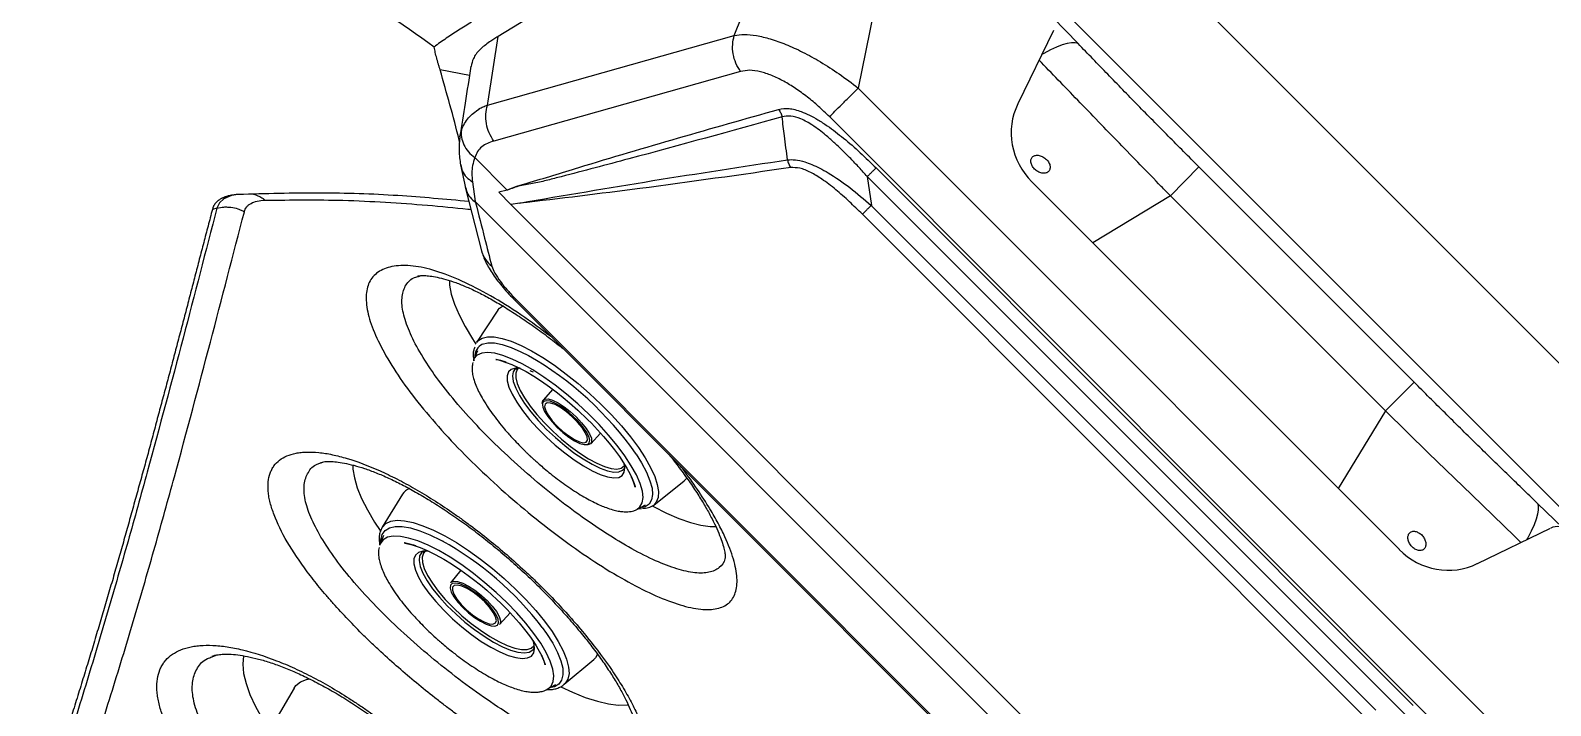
# Model space of a CAD drawing. Extents: x -2 to 78, y -19 to 124.
# Drawn here: x 60.61 to 71.45, y 68.62 to 73.43 of the extents above; entities that cross this region are included whole.
import ezdxf

# ---------------------------------------------------------------- set-up
doc = ezdxf.new("R2010")
doc.units = 0
doc.header["$MEASUREMENT"] = 0
doc.layers.add('1', color=4, linetype='Continuous')
doc.layers.add('GEOMETRY', color=2, linetype='Continuous', lineweight=25)

# ---------------------------------------------------------------- blocks, each defined once
blk = doc.blocks.new('2026 BEAM 220')
at = {"layer": 'GEOMETRY'}
for p, q in [((75.467, 69.075), (69.075, 75.467)), ((68.148, 74.737), (65.924, 73.383)), ((67.608, 73.39), (68.148, 74.737)), ((74.698, 68.823), (68.823, 74.698)), ((68.6, 73.552), (68.491, 73.016)), ((70.058, 73.332), (69.878, 73.519)), ((65.849, 72.894), (67.608, 73.39)), ((65.853, 72.923), (65.924, 73.383)), ((69.882, 73.426), (69.629, 72.904)), ((65.72, 73.105), (65.511, 73.145)), ((67.653, 73.134), (65.894, 72.638)), ((65.849, 72.894), (65.853, 72.923)), ((68.491, 73.016), (73.016, 68.491)), ((72.812, 68.286), (68.286, 72.812)), ((65.652, 72.668), (65.663, 72.719)), ((65.758, 72.52), (65.988, 72.289)), ((65.657, 72.469), (65.692, 72.306)), ((72.386, 68.556), (68.556, 72.386)), ((68.556, 72.386), (68.585, 72.18)), ((68.618, 72.447), (72.447, 68.618)), ((70.92, 72.454), (70.716, 72.249)), ((72.454, 70.92), (70.92, 72.454)), ((65.69, 72.31), (65.806, 71.856)), ((65.741, 72.347), (65.762, 72.208)), ((65.988, 72.289), (65.929, 72.274)), ((65.929, 72.274), (66.015, 72.187)), ((65.991, 72.29), (65.988, 72.289)), ((72.348, 69.729), (69.729, 72.348)), ((65.762, 72.208), (65.764, 72.206)), ((65.764, 72.206), (72.206, 65.764)), ((66.079, 72.196), (66.015, 72.187)), ((66.015, 72.187), (72.187, 66.016)), ((68.584, 72.18), (72.18, 68.585)), ((70.716, 72.249), (70.163, 71.913)), ((72.249, 70.716), (70.716, 72.249)), ((63.92, 72.16), (63.888, 72.151)), ((72.117, 68.521), (68.521, 72.117)), ((65.352, 71.673), (65.357, 71.674)), ((65.357, 71.674), (65.375, 71.68)), ((65.923, 71.434), (65.771, 71.203)), ((66.046, 71.502), (71.502, 66.046)), ((66.053, 71.509), (71.509, 66.053)), ((65.75, 71.08), (65.748, 71.072)), ((65.777, 71.144), (65.75, 71.08)), ((66.081, 71.02), (66.058, 71.021)), ((66.177, 70.992), (66.152, 71.002)), ((66.176, 70.992), (66.161, 70.998)), ((66.314, 70.87), (66.246, 70.794)), ((72.454, 70.92), (72.249, 70.716)), ((72.249, 70.716), (71.913, 70.163)), ((66.585, 70.483), (66.655, 70.558)), ((64.66, 70.346), (64.664, 70.347)), ((64.664, 70.347), (64.687, 70.355)), ((67.034, 70.046), (67.251, 70.218)), ((65.244, 70.123), (65.099, 69.888)), ((66.914, 70.015), (66.975, 70.048)), ((66.923, 70.02), (66.947, 70.022)), ((73.513, 69.884), (73.332, 70.058)), ((65.107, 69.828), (65.082, 69.764)), ((72.904, 69.629), (73.426, 69.882)), ((65.082, 69.764), (65.08, 69.757)), ((65.66, 69.581), (65.587, 69.494)), ((65.831, 69.38), (65.846, 69.366)), ((65.935, 69.194), (66.01, 69.279)), ((66.239, 69.174), (66.27, 69.13)), ((63.887, 68.965), (63.891, 68.967)), ((63.891, 68.967), (63.923, 68.979)), ((66.395, 68.769), (66.606, 68.946)), ((64.47, 68.741), (64.333, 68.507)), ((66.275, 68.734), (66.335, 68.768)), ((66.395, 68.769), (66.392, 68.766))]:
    blk.add_line(p, q, dxfattribs=at)
at = {"layer": 'GEOMETRY', "flags": 128}
for points in [[(70.058, 73.332), (70.037, 73.338), (70.011, 73.338), (69.98, 73.333), (69.945, 73.323), (69.905, 73.308), (69.861, 73.288), (69.813, 73.263), (69.799, 73.255)], [(64.025, 72.251), (63.969, 72.227), (63.938, 72.198), (63.92, 72.16), (63.92, 72.16), (63.92, 72.16)], [(65.577, 71.646), (65.579, 71.612), (65.591, 71.548), (65.614, 71.477), (65.646, 71.4), (65.689, 71.317), (65.741, 71.23), (65.765, 71.192)], [(65.923, 71.434), (65.934, 71.448), (65.964, 71.468)], [(66.046, 71.502), (66.046, 71.503), (66.053, 71.509)], [(65.771, 71.203), (65.781, 71.215), (65.81, 71.235)], [(65.81, 71.235), (65.849, 71.244), (65.897, 71.243), (65.953, 71.233), (66.017, 71.212), (66.088, 71.182), (66.163, 71.143), (66.243, 71.096), (66.326, 71.041), (66.41, 70.979), (66.494, 70.912), (66.577, 70.84), (66.656, 70.765), (66.732, 70.688), (66.803, 70.609), (66.867, 70.531), (66.924, 70.455), (66.972, 70.382), (67.011, 70.313), (67.041, 70.249), (67.059, 70.192), (67.068, 70.142), (67.065, 70.1), (67.052, 70.066), (67.034, 70.046)], [(65.812, 71.192), (65.851, 71.201), (65.898, 71.2), (65.954, 71.189), (66.018, 71.168), (66.087, 71.138), (66.142, 71.11)], [(66.828, 70.396), (66.774, 70.469), (66.712, 70.544), (66.644, 70.62), (66.571, 70.694), (66.493, 70.767), (66.413, 70.835), (66.332, 70.899), (66.251, 70.957), (66.172, 71.008), (66.096, 71.051), (66.025, 71.086), (65.959, 71.111), (65.901, 71.127), (65.85, 71.132), (65.808, 71.128), (65.776, 71.113), (65.755, 71.089), (65.75, 71.08)], [(65.971, 71.066), (65.971, 71.066), (65.971, 71.066), (65.97, 71.067), (65.97, 71.067), (65.97, 71.067), (65.97, 71.067), (65.969, 71.067), (65.968, 71.067), (65.967, 71.068), (65.966, 71.068), (65.966, 71.068), (65.966, 71.068), (65.966, 71.068), (65.966, 71.068), (65.966, 71.068), (65.966, 71.068), (65.966, 71.068), (65.966, 71.068), (65.966, 71.068), (65.967, 71.068), (65.975, 71.065), (65.983, 71.062), (65.983, 71.062), (65.983, 71.062), (65.983, 71.062), (65.983, 71.062), (65.983, 71.062), (65.983, 71.062), (65.983, 71.062), (65.983, 71.062), (65.983, 71.062), (65.983, 71.062), (65.983, 71.062), (65.981, 71.063), (65.943, 71.075), (65.919, 71.081), (65.911, 71.083), (65.909, 71.083), (65.909, 71.083), (65.909, 71.083), (65.909, 71.083), (65.909, 71.083), (65.909, 71.083), (65.909, 71.083), (65.909, 71.083), (65.909, 71.083), (65.909, 71.083), (65.909, 71.083), (65.909, 71.083), (65.909, 71.083), (65.909, 71.083), (65.909, 71.083), (65.927, 71.079), (65.982, 71.062), (66.022, 71.046), (66.068, 71.025), (66.124, 70.996), (66.179, 70.963), (66.234, 70.927), (66.29, 70.888), (66.347, 70.845), (66.389, 70.812), (66.433, 70.775), (66.492, 70.722)], [(66.058, 71.021), (66.048, 71.021), (66.018, 71.012), (65.998, 70.994), (65.988, 70.966), (65.99, 70.93), (66.002, 70.885), (66.024, 70.835), (66.057, 70.778), (66.099, 70.719), (66.148, 70.656), (66.205, 70.593), (66.267, 70.532), (66.332, 70.472), (66.399, 70.417), (66.467, 70.367), (66.533, 70.324), (66.595, 70.289), (66.653, 70.263), (66.705, 70.247), (66.749, 70.24), (66.784, 70.243), (66.809, 70.257), (66.824, 70.28), (66.828, 70.312), (66.824, 70.339)], [(66.041, 71.009), (66.033, 70.995), (66.027, 70.965), (66.033, 70.925), (66.05, 70.879), (66.076, 70.826), (66.113, 70.769), (66.158, 70.709), (66.211, 70.647), (66.27, 70.585), (66.333, 70.526), (66.399, 70.47), (66.465, 70.418), (66.531, 70.374), (66.594, 70.337), (66.652, 70.309), (66.705, 70.29), (66.75, 70.281), (66.786, 70.283), (66.812, 70.294), (66.82, 70.301)], [(66.068, 71.019), (66.06, 71.012), (66.05, 70.986), (66.05, 70.952), (66.06, 70.911), (66.081, 70.862), (66.112, 70.809), (66.152, 70.751), (66.2, 70.691), (66.254, 70.631), (66.314, 70.571), (66.377, 70.515), (66.441, 70.462), (66.506, 70.415), (66.569, 70.375), (66.629, 70.343), (66.683, 70.32), (66.731, 70.306), (66.771, 70.302), (66.802, 70.308), (66.823, 70.324), (66.827, 70.329)], [(66.239, 70.769), (66.243, 70.79), (66.257, 70.801), (66.281, 70.802), (66.313, 70.793), (66.352, 70.774), (66.395, 70.746), (66.439, 70.712), (66.482, 70.673), (66.52, 70.632), (66.552, 70.592), (66.576, 70.554), (66.589, 70.522), (66.591, 70.497), (66.583, 70.481), (66.563, 70.475), (66.554, 70.475)], [(66.251, 70.784), (66.249, 70.783), (66.241, 70.768), (66.241, 70.76)], [(66.241, 70.76), (66.243, 70.744), (66.256, 70.713), (66.278, 70.677), (66.309, 70.638), (66.346, 70.599), (66.386, 70.562), (66.429, 70.529), (66.47, 70.503), (66.507, 70.485), (66.538, 70.476), (66.555, 70.476)], [(66.578, 70.507), (66.57, 70.535), (66.552, 70.569), (66.526, 70.606), (66.492, 70.645), (66.453, 70.684), (66.411, 70.719), (66.369, 70.749), (66.329, 70.771), (66.295, 70.785), (66.268, 70.789), (66.251, 70.784)], [(66.256, 70.745), (66.264, 70.718), (66.283, 70.684), (66.311, 70.646), (66.346, 70.607), (66.386, 70.57), (66.428, 70.538), (66.468, 70.513), (66.504, 70.496), (66.533, 70.49), (66.553, 70.494), (66.562, 70.508), (66.56, 70.532), (66.546, 70.562), (66.523, 70.599), (66.491, 70.637), (66.453, 70.675), (66.411, 70.71), (66.37, 70.74), (66.331, 70.761), (66.299, 70.772), (66.274, 70.774), (66.26, 70.764), (66.256, 70.745)], [(66.492, 70.722), (66.562, 70.656), (66.589, 70.628), (66.633, 70.582), (66.675, 70.535), (66.716, 70.487), (66.754, 70.438), (66.789, 70.391), (66.818, 70.347), (66.841, 70.309), (66.854, 70.288), (66.875, 70.247), (66.894, 70.199), (66.901, 70.177), (66.902, 70.173), (66.902, 70.173), (66.902, 70.173), (66.902, 70.173), (66.902, 70.173), (66.902, 70.173), (66.902, 70.173), (66.902, 70.173), (66.902, 70.173), (66.902, 70.173), (66.902, 70.173), (66.902, 70.173), (66.902, 70.174), (66.897, 70.191), (66.879, 70.237), (66.875, 70.245), (66.875, 70.246), (66.875, 70.246), (66.875, 70.246), (66.875, 70.246), (66.875, 70.246), (66.875, 70.246), (66.875, 70.246), (66.875, 70.246), (66.875, 70.246), (66.875, 70.246), (66.875, 70.245), (66.877, 70.241), (66.881, 70.231), (66.883, 70.229), (66.883, 70.229), (66.883, 70.229)], [(73.215, 69.78), (73.168, 69.825), (72.864, 70.119), (72.557, 70.416), (72.249, 70.716), (72.249, 70.716), (72.249, 70.716)], [(66.555, 70.476), (66.561, 70.477), (66.574, 70.488), (66.578, 70.507)], [(64.889, 70.333), (64.89, 70.302), (64.9, 70.239), (64.92, 70.169), (64.951, 70.093), (64.993, 70.011), (65.044, 69.925), (65.083, 69.865)], [(66.914, 70.015), (66.935, 70.032), (66.952, 70.061), (66.958, 70.099), (66.953, 70.145), (66.937, 70.199), (66.91, 70.26), (66.874, 70.326), (66.828, 70.396)], [(66.908, 70.409), (66.947, 70.346), (66.982, 70.28), (67.007, 70.219), (67.022, 70.166), (67.025, 70.12), (67.018, 70.082), (67, 70.053), (66.972, 70.034), (66.933, 70.025), (66.933, 70.025)], [(67.269, 70.238), (67.258, 70.225), (67.251, 70.218)], [(67.022, 70.041), (67.031, 70.036), (67.125, 69.989), (67.213, 69.95), (67.295, 69.921), (67.37, 69.902), (67.437, 69.893), (67.477, 69.892)], [(73.332, 70.058), (73.338, 70.037), (73.338, 70.011), (73.333, 69.98), (73.323, 69.945), (73.308, 69.905), (73.288, 69.861), (73.263, 69.813), (73.255, 69.799)], [(65.089, 69.781), (65.089, 69.799), (65.099, 69.836), (65.119, 69.865), (65.15, 69.884), (65.191, 69.894), (65.241, 69.893), (65.3, 69.883), (65.366, 69.863), (65.439, 69.834), (65.517, 69.796), (65.523, 69.793)], [(65.099, 69.888), (65.1, 69.889), (65.124, 69.915), (65.159, 69.931), (65.204, 69.937), (65.258, 69.934), (65.32, 69.921), (65.389, 69.898), (65.464, 69.867), (65.544, 69.826), (65.627, 69.778), (65.713, 69.722), (65.799, 69.66), (65.885, 69.593), (65.968, 69.522), (66.048, 69.447), (66.124, 69.371), (66.193, 69.294), (66.255, 69.218), (66.309, 69.145)], [(66.275, 68.734), (66.276, 68.734), (66.302, 68.757), (66.317, 68.789), (66.321, 68.829), (66.314, 68.878), (66.296, 68.933), (66.267, 68.995), (66.228, 69.061), (66.18, 69.131), (66.123, 69.204), (66.058, 69.278), (65.987, 69.351), (65.911, 69.424), (65.831, 69.493), (65.749, 69.559), (65.665, 69.619), (65.583, 69.674), (65.502, 69.721), (65.425, 69.76), (65.353, 69.79), (65.287, 69.811), (65.228, 69.822), (65.177, 69.824), (65.136, 69.816), (65.105, 69.798), (65.085, 69.77), (65.082, 69.764)], [(65.324, 69.759), (65.324, 69.759), (65.325, 69.759), (65.326, 69.759), (65.325, 69.759), (65.325, 69.759), (65.325, 69.759), (65.325, 69.759), (65.325, 69.759), (65.324, 69.759), (65.322, 69.76), (65.32, 69.76), (65.32, 69.761), (65.32, 69.761), (65.32, 69.761), (65.32, 69.761), (65.32, 69.761), (65.32, 69.761), (65.32, 69.761), (65.32, 69.761), (65.32, 69.76), (65.321, 69.76), (65.329, 69.758), (65.339, 69.755), (65.34, 69.754), (65.341, 69.754), (65.341, 69.754), (65.341, 69.754), (65.341, 69.754), (65.341, 69.754), (65.341, 69.754), (65.341, 69.754), (65.341, 69.754), (65.341, 69.754), (65.341, 69.754), (65.341, 69.754), (65.34, 69.754), (65.338, 69.755), (65.306, 69.765), (65.258, 69.776), (65.256, 69.776), (65.256, 69.776), (65.256, 69.776), (65.256, 69.776), (65.256, 69.776), (65.256, 69.776), (65.256, 69.776), (65.256, 69.776), (65.256, 69.776), (65.256, 69.776), (65.256, 69.776), (65.256, 69.776), (65.256, 69.776), (65.261, 69.775), (65.313, 69.763), (65.368, 69.744), (65.419, 69.722), (65.476, 69.694), (65.537, 69.66), (65.592, 69.627), (65.66, 69.581), (65.712, 69.544), (65.75, 69.515), (65.798, 69.477), (65.843, 69.439)], [(65.387, 69.717), (65.357, 69.709), (65.335, 69.69), (65.324, 69.662), (65.324, 69.626), (65.335, 69.583), (65.357, 69.533), (65.389, 69.477), (65.43, 69.419), (65.48, 69.358), (65.537, 69.296), (65.6, 69.235), (65.666, 69.178), (65.735, 69.124), (65.804, 69.075)], [(65.378, 69.706), (65.365, 69.683), (65.362, 69.65), (65.37, 69.609), (65.389, 69.561), (65.419, 69.507), (65.458, 69.45), (65.506, 69.39), (65.562, 69.329), (65.623, 69.27), (65.688, 69.212), (65.756, 69.159), (65.824, 69.111)], [(65.402, 69.714), (65.392, 69.702), (65.383, 69.674), (65.385, 69.637), (65.398, 69.594), (65.422, 69.544), (65.456, 69.49), (65.498, 69.433), (65.548, 69.374), (65.605, 69.315), (65.667, 69.257), (65.732, 69.203), (65.799, 69.154), (65.865, 69.11), (65.929, 69.074), (65.989, 69.045), (66.044, 69.026), (66.092, 69.016), (66.131, 69.016), (66.161, 69.026), (66.179, 69.043)], [(65.597, 69.487), (65.585, 69.475), (65.582, 69.454), (65.591, 69.426), (65.61, 69.392), (65.638, 69.355), (65.673, 69.316)], [(65.587, 69.494), (65.588, 69.496), (65.607, 69.504), (65.636, 69.502), (65.672, 69.49), (65.714, 69.469), (65.759, 69.44), (65.804, 69.405), (65.831, 69.38)], [(65.923, 69.195), (65.927, 69.208), (65.924, 69.233), (65.91, 69.264), (65.887, 69.3), (65.855, 69.339), (65.817, 69.377), (65.775, 69.412), (65.731, 69.443), (65.689, 69.468), (65.652, 69.484), (65.62, 69.49), (65.598, 69.488), (65.597, 69.487)], [(65.829, 69.356), (65.789, 69.393), (65.746, 69.425), (65.704, 69.451), (65.666, 69.469), (65.634, 69.476), (65.612, 69.474), (65.599, 69.461), (65.599, 69.439), (65.61, 69.41), (65.631, 69.375), (65.662, 69.337), (65.7, 69.299), (65.742, 69.265), (65.784, 69.235), (65.825, 69.213), (65.86, 69.2), (65.888, 69.198), (65.905, 69.206), (65.912, 69.223), (65.907, 69.249), (65.89, 69.281), (65.864, 69.318), (65.829, 69.356)], [(65.843, 69.439), (65.916, 69.373), (65.944, 69.346), (65.989, 69.301), (66.032, 69.255), (66.074, 69.208), (66.113, 69.16), (66.148, 69.114), (66.176, 69.073), (66.196, 69.043), (66.208, 69.022), (66.235, 68.973), (66.258, 68.917), (66.261, 68.91), (66.261, 68.908), (66.261, 68.908), (66.261, 68.908), (66.261, 68.908), (66.261, 68.908), (66.261, 68.908), (66.261, 68.908), (66.261, 68.908), (66.261, 68.908), (66.261, 68.908), (66.261, 68.908), (66.261, 68.908), (66.261, 68.908), (66.252, 68.935), (66.233, 68.976), (66.228, 68.986), (66.227, 68.988), (66.227, 68.988), (66.227, 68.988), (66.227, 68.988), (66.227, 68.988), (66.227, 68.988), (66.227, 68.988), (66.227, 68.988), (66.227, 68.988), (66.227, 68.988), (66.227, 68.988), (66.227, 68.988), (66.229, 68.985), (66.236, 68.97), (66.237, 68.969), (66.237, 68.969), (66.237, 68.969), (66.237, 68.969), (66.237, 68.969), (66.237, 68.969), (66.237, 68.969), (66.237, 68.969), (66.237, 68.969), (66.237, 68.969), (66.237, 68.969), (66.236, 68.971), (66.235, 68.972), (66.235, 68.973), (66.235, 68.973), (66.235, 68.973), (66.235, 68.974), (66.234, 68.974), (66.234, 68.974), (66.235, 68.974), (66.235, 68.973), (66.235, 68.972), (66.235, 68.972)], [(65.846, 69.366), (65.883, 69.326), (65.912, 69.287), (65.932, 69.251), (65.941, 69.222), (65.939, 69.2), (65.935, 69.194)], [(65.673, 69.316), (65.713, 69.279), (65.756, 69.245), (65.799, 69.218), (65.839, 69.197), (65.874, 69.186), (65.902, 69.184), (65.92, 69.191), (65.923, 69.195)], [(66.27, 69.13), (66.314, 69.061), (66.348, 68.995), (66.372, 68.936), (66.385, 68.883), (66.387, 68.837), (66.377, 68.799), (66.357, 68.771), (66.326, 68.752), (66.291, 68.743)], [(66.309, 69.145), (66.353, 69.074), (66.388, 69.007), (66.413, 68.947), (66.427, 68.892), (66.43, 68.845), (66.422, 68.806), (66.403, 68.776), (66.395, 68.769)], [(65.804, 69.075), (65.872, 69.034), (65.937, 69), (65.997, 68.975), (66.051, 68.959), (66.097, 68.953), (66.134, 68.957), (66.162, 68.97), (66.178, 68.993), (66.184, 69.025), (66.184, 69.028)], [(65.824, 69.111), (65.891, 69.07), (65.955, 69.037), (66.014, 69.013), (66.066, 68.998), (66.111, 68.994), (66.146, 68.999), (66.171, 69.014), (66.175, 69.018)], [(66.184, 69.028), (66.179, 69.065), (66.175, 69.078)], [(64.11, 68.972), (64.109, 68.971), (64.105, 68.912), (64.111, 68.846), (64.128, 68.774), (64.156, 68.696), (64.195, 68.612), (64.244, 68.525), (64.303, 68.434), (64.305, 68.431)], [(66.634, 68.984), (66.618, 68.957), (66.606, 68.946)], [(64.517, 68.786), (64.56, 68.803), (64.585, 68.807)], [(64.47, 68.741), (64.484, 68.761), (64.517, 68.786)], [(66.372, 68.751), (66.454, 68.713), (66.546, 68.676), (66.632, 68.648), (66.711, 68.63), (66.781, 68.621), (66.844, 68.622), (66.853, 68.623)]]:
    blk.add_lwpolyline(points, dxfattribs=at)
at = {"layer": 'GEOMETRY'}
for centre, radius, start, end in [((65.996, 71.906), 0.196, 194.9138, 233.5435), ((65.854, 71.106), 0.0951, 115.679, 183.89), ((64.972, 69.062), 2.358, 34.8203, 60.2559), ((65.329, 70.069), 0.101, 111.2012, 147.7402), ((66.963, 70.143), 0.12, 266.038, 306.1691), ((64.411, 67.781), 2.298, 37.2958, 61.0614), ((65.406, 69.537), 0.181, 80.9971, 96.0455)]:
    blk.add_arc(centre, radius, start, end, dxfattribs=at)
for centre, major_axis, ratio, start_param, end_param in [((70.084, 72.685), (0.466, -0.195), 0.96488, 3.088007, 4.310898), ((73.478, 69.795), (0.0964, -0.0404), 0.9218, 1.153189, 2.460213), ((72.685, 70.084), (-0.195, 0.466), 0.964883, 1.97225, 3.195141)]:
    blk.add_ellipse(centre, major_axis=major_axis, ratio=ratio, start_param=start_param, end_param=end_param, dxfattribs=at)
for points, knots in [([(65.468, 73.308), (65.237, 73.479), (64.862, 73.722), (64.326, 73.999), (63.892, 74.186), (63.446, 74.344), (63.142, 74.429), (62.989, 74.466)], [0, 0, 0, 0, 0.2281753, 0.3531753, 0.4781753, 0.6031753, 0.7281753, 0.7281753, 0.7281753, 0.7281753]), ([(65.735, 73.484), (65.72, 73.475), (65.689, 73.457), (65.643, 73.429), (65.599, 73.4), (65.555, 73.37), (65.511, 73.34), (65.482, 73.319), (65.468, 73.308)], [0, 0, 0, 0, 0.166662, 0.333325, 0.500012, 0.666686, 0.833343, 1, 1, 1, 1]), ([(65.924, 73.383), (65.914, 73.377), (65.894, 73.364), (65.874, 73.351), (65.864, 73.345)], [0, 0, 0, 0, 0.499338, 1, 1, 1, 1]), ([(67.608, 73.39), (67.631, 73.394), (67.679, 73.4), (67.766, 73.391), (67.865, 73.368), (67.976, 73.328), (68.097, 73.273), (68.225, 73.202), (68.359, 73.117), (68.446, 73.05), (68.49, 73.016)], [0, 0, 0, 0, 0.1060913, 0.216747, 0.3320356, 0.4525106, 0.5788195, 0.7118984, 0.8524035, 1, 1, 1, 1]), ([(65.511, 73.145), (65.509, 73.152), (65.505, 73.165), (65.499, 73.186), (65.493, 73.207), (65.485, 73.234), (65.477, 73.269), (65.471, 73.295), (65.468, 73.308)], [0, 0, 0, 0, 0.118764, 0.241787, 0.368915, 0.499983, 0.750487, 1, 1, 1, 1]), ([(65.864, 73.345), (65.839, 73.327), (65.789, 73.29), (65.745, 73.229), (65.736, 73.188), (65.732, 73.169)], [0, 0, 0, 0, 0.344841, 0.692092, 1, 1, 1, 1]), ([(70.92, 72.454), (70.847, 72.527), (70.774, 72.6), (70.629, 72.747), (70.556, 72.82), (70.412, 72.967), (70.341, 73.04), (70.199, 73.187), (70.128, 73.26), (70.058, 73.332)], [0, 0, 0, 0, 0.25, 0.25, 0.5, 0.5, 0.75, 0.75, 1, 1, 1, 1]), ([(65.65, 72.631), (65.649, 72.636), (65.628, 72.725), (65.582, 72.896), (65.535, 73.062), (65.511, 73.145)], [0, 0, 0, 0, 0.026742, 0.514687, 1, 1, 1, 1]), ([(65.731, 73.172), (65.717, 73.084), (65.691, 72.916), (65.664, 72.748), (65.651, 72.668)], [0, 0, 0, 0, 0.524333, 1, 1, 1, 1]), ([(68.286, 72.812), (68.26, 72.837), (68.21, 72.886), (68.128, 72.953), (68.045, 73.014), (67.96, 73.066), (67.875, 73.107), (67.793, 73.134), (67.716, 73.146), (67.674, 73.138), (67.653, 73.134)], [0, 0, 0, 0, 0.126547, 0.249919, 0.377175, 0.499718, 0.627528, 0.749863, 0.875036, 1, 1, 1, 1]), ([(70.716, 72.249), (70.716, 72.249), (70.694, 72.271), (70.573, 72.396), (70.352, 72.623), (70.061, 72.924), (69.871, 73.12), (69.78, 73.215)], [0, 0, 0, 0, 0.0000017, 0.067856, 0.3845412, 0.7015733, 1, 1, 1, 1]), ([(65.663, 72.719), (65.678, 72.749), (65.706, 72.808), (65.763, 72.848), (65.791, 72.867)], [0, 0, 0, 0, 0.504499, 1, 1, 1, 1]), ([(65.79, 72.869), (65.799, 72.873), (65.818, 72.882), (65.838, 72.89), (65.849, 72.894)], [0, 0, 0, 0, 0.498796, 1, 1, 1, 1]), ([(65.991, 72.29), (65.995, 72.292), (66.039, 72.312), (66.212, 72.361), (66.845, 72.559), (67.447, 72.729), (67.924, 72.864)], [0, 0, 0, 0, 0.007721, 0.074655, 0.266185, 1, 1, 1, 1]), ([(67.924, 72.864), (67.948, 72.868), (67.983, 72.874), (68.04, 72.863), (68.089, 72.848), (68.144, 72.824), (68.206, 72.79), (68.289, 72.736), (68.39, 72.658), (68.506, 72.557), (68.581, 72.483), (68.618, 72.447)], [0, 0, 0, 0, 0.125242, 0.186962, 0.250585, 0.328395, 0.41141, 0.501036, 0.662351, 0.831997, 1, 1, 1, 1]), ([(67.924, 72.864), (67.93, 72.856), (67.94, 72.839), (67.946, 72.82), (67.949, 72.81)], [0, 0, 0, 0, 0.5, 1, 1, 1, 1]), ([(68.556, 72.386), (68.537, 72.407), (68.498, 72.45), (68.438, 72.513), (68.378, 72.572), (68.318, 72.629), (68.249, 72.69), (68.17, 72.751), (68.085, 72.798), (68.008, 72.822), (67.968, 72.814), (67.949, 72.81)], [0, 0, 0, 0, 0.103598, 0.206282, 0.307061, 0.405061, 0.499574, 0.643355, 0.769755, 0.885319, 1, 1, 1, 1]), ([(65.663, 72.719), (65.662, 72.702), (65.66, 72.666), (65.679, 72.611), (65.71, 72.56), (65.742, 72.533), (65.758, 72.52)], [0, 0, 0, 0, 0.2457155, 0.4999281, 0.7541795, 1, 1, 1, 1]), ([(67.949, 72.81), (67.585, 72.71), (67.061, 72.565), (66.504, 72.418), (66.279, 72.36), (66.183, 72.336), (66.08, 72.323), (66.021, 72.3), (65.992, 72.288)], [0, 0, 0, 0, 0.559957, 0.806347, 0.854751, 0.903289, 0.952043, 1, 1, 1, 1]), ([(67.987, 72.505), (67.98, 72.562), (67.967, 72.664), (67.954, 72.765), (67.949, 72.81)], [0, 0, 0, 0, 0.559389, 1, 1, 1, 1]), ([(65.652, 72.673), (65.649, 72.639), (65.642, 72.572), (65.652, 72.502), (65.657, 72.468)], [0, 0, 0, 0, 0.518303, 1, 1, 1, 1]), ([(65.894, 72.638), (65.878, 72.633), (65.847, 72.623), (65.807, 72.599), (65.776, 72.565), (65.764, 72.535), (65.758, 72.52)], [0, 0, 0, 0, 0.249787, 0.499296, 0.749124, 1, 1, 1, 1]), ([(65.758, 72.52), (65.752, 72.502), (65.741, 72.466), (65.736, 72.407), (65.74, 72.367), (65.741, 72.347)], [0, 0, 0, 0, 0.329137, 0.650204, 1, 1, 1, 1]), ([(65.758, 72.52), (65.758, 72.52), (65.758, 72.52), (65.758, 72.52), (65.758, 72.52)], [0, 0, 0, 0, 0.560067, 1, 1, 1, 1]), ([(66.078, 72.197), (66.394, 72.251), (67.025, 72.359), (67.666, 72.456), (67.987, 72.505)], [0, 0, 0, 0, 0.500104, 1, 1, 1, 1]), ([(67.987, 72.505), (68.005, 72.506), (68.042, 72.507), (68.103, 72.493), (68.162, 72.471), (68.218, 72.445), (68.309, 72.395), (68.435, 72.307), (68.534, 72.223), (68.584, 72.18)], [0, 0, 0, 0, 0.114828, 0.233664, 0.317348, 0.406089, 0.500977, 0.744712, 1, 1, 1, 1]), ([(67.987, 72.505), (67.989, 72.495), (67.994, 72.475), (68.005, 72.458), (68.01, 72.449)], [0, 0, 0, 0, 0.5, 1, 1, 1, 1]), ([(69.788, 72.534), (69.779, 72.537), (69.761, 72.539), (69.739, 72.532), (69.724, 72.516), (69.72, 72.494), (69.726, 72.468), (69.742, 72.444), (69.765, 72.423), (69.792, 72.411), (69.819, 72.407), (69.841, 72.414), (69.856, 72.43), (69.861, 72.452), (69.855, 72.478), (69.839, 72.503), (69.815, 72.523), (69.797, 72.531), (69.788, 72.534)], [0, 0, 0, 0, 0.0625345, 0.1250099, 0.1874593, 0.2499122, 0.3123943, 0.3749283, 0.4374644, 0.4999445, 0.5623945, 0.6248413, 0.6873134, 0.7498397, 0.8123846, 0.8748726, 0.9373287, 1, 1, 1, 1]), ([(65.658, 72.468), (65.661, 72.454), (65.667, 72.422), (65.696, 72.38), (65.727, 72.358), (65.741, 72.347)], [0, 0, 0, 0, 0.300308, 0.65601, 1, 1, 1, 1]), ([(68.01, 72.449), (67.652, 72.398), (67.013, 72.306), (66.365, 72.229), (66.079, 72.195)], [0, 0, 0, 0, 0.560011, 1, 1, 1, 1]), ([(68.521, 72.117), (68.49, 72.147), (68.429, 72.207), (68.332, 72.293), (68.24, 72.364), (68.152, 72.417), (68.073, 72.45), (68.031, 72.449), (68.01, 72.449)], [0, 0, 0, 0, 0.187072, 0.373689, 0.559995, 0.705553, 0.85283, 1, 1, 1, 1]), ([(65.693, 72.308), (65.695, 72.3), (65.7, 72.274), (65.723, 72.236), (65.75, 72.212), (65.764, 72.2)], [0, 0, 0, 0, 0.191357, 0.595889, 1, 1, 1, 1]), ([(64.073, 72.257), (64.07, 72.257), (64.063, 72.257), (64.052, 72.256), (64.042, 72.255), (64.033, 72.253), (64.023, 72.252), (64.014, 72.25), (64.005, 72.248), (63.996, 72.246), (63.988, 72.243), (63.98, 72.241), (63.972, 72.238), (63.965, 72.235), (63.958, 72.232), (63.951, 72.228), (63.944, 72.224), (63.938, 72.22), (63.932, 72.216), (63.927, 72.212), (63.922, 72.207), (63.917, 72.203), (63.912, 72.198), (63.908, 72.193), (63.904, 72.187), (63.901, 72.182), (63.897, 72.176), (63.894, 72.17), (63.892, 72.164), (63.89, 72.158), (63.889, 72.153), (63.888, 72.151)], [0, 0, 0, 0, 0.034477, 0.068955, 0.103434, 0.137915, 0.172396, 0.206878, 0.241362, 0.275846, 0.31033, 0.344815, 0.3793, 0.413786, 0.448271, 0.482757, 0.517243, 0.551729, 0.586215, 0.620701, 0.655187, 0.689673, 0.724158, 0.758642, 0.793125, 0.827607, 0.862087, 0.896567, 0.931045, 0.965523, 1, 1, 1, 1]), ([(63.92, 72.16), (63.937, 72.164), (63.953, 72.167), (63.978, 72.169), (63.987, 72.169), (64.003, 72.168), (64.012, 72.168), (64.037, 72.164), (64.053, 72.161), (64.078, 72.153), (64.085, 72.15), (64.101, 72.143), (64.109, 72.139), (64.116, 72.135)], [0, 0, 0, 0, 0.25, 0.25, 0.375, 0.375, 0.5, 0.5, 0.75, 0.75, 0.875, 0.875, 1, 1, 1, 1]), ([(65.716, 72.208), (65.549, 72.223), (65.205, 72.255), (64.654, 72.274), (64.267, 72.263), (64.073, 72.257)], [0, 0, 0, 0, 0.3208118, 0.6604146, 1, 1, 1, 1]), ([(64.116, 72.135), (64.119, 72.148), (64.125, 72.159), (64.137, 72.174), (64.141, 72.179), (64.152, 72.187), (64.157, 72.191), (64.176, 72.202), (64.191, 72.207), (64.225, 72.215), (64.243, 72.217), (64.264, 72.217)], [0, 0, 0, 0, 0.25, 0.25, 0.375, 0.375, 0.5, 0.5, 0.75, 0.75, 1, 1, 1, 1]), ([(64.182, 72.259), (64.202, 72.253), (64.226, 72.245), (64.252, 72.227), (64.259, 72.221), (64.264, 72.217)], [0, 0, 0, 0, 0.689668, 0.809809, 1, 1, 1, 1]), ([(64.264, 72.217), (64.45, 72.219), (64.741, 72.222), (65.224, 72.199), (65.528, 72.174), (65.724, 72.152), (65.731, 72.151)], [0, 0, 0, 0, 0.366847, 0.572554, 0.984199, 1, 1, 1, 1]), ([(65.764, 72.206), (65.764, 72.205), (65.765, 72.204), (65.766, 72.203), (65.766, 72.202), (65.766, 72.201), (65.766, 72.2), (65.765, 72.2), (65.764, 72.2)], [0, 0, 0, 0, 0.106751, 0.213208, 0.330979, 0.468841, 0.737254, 1, 1, 1, 1]), ([(65.764, 72.2), (65.785, 72.115), (65.824, 71.965), (65.862, 71.815), (65.879, 71.748)], [0, 0, 0, 0, 0.56, 1, 1, 1, 1]), ([(63.888, 72.151), (63.878, 72.112), (63.857, 72.033), (63.826, 71.915), (63.795, 71.796), (63.764, 71.677), (63.733, 71.558), (63.702, 71.438), (63.67, 71.317), (63.638, 71.196), (63.606, 71.075), (63.574, 70.953), (63.541, 70.831), (63.508, 70.708), (63.475, 70.585), (63.442, 70.461), (63.408, 70.336), (63.373, 70.211), (63.338, 70.085), (63.303, 69.958), (63.267, 69.83), (63.231, 69.702), (63.194, 69.572), (63.156, 69.442), (63.117, 69.31), (63.078, 69.178), (63.038, 69.044), (62.997, 68.91), (62.955, 68.774), (62.913, 68.637), (62.87, 68.499), (62.826, 68.359), (62.796, 68.266), (62.781, 68.219)], [0, 0, 0, 0, 0.032257, 0.064515, 0.096772, 0.12903, 0.161287, 0.193545, 0.225803, 0.258061, 0.290319, 0.322578, 0.354837, 0.387096, 0.419354, 0.451613, 0.483871, 0.516129, 0.548386, 0.580644, 0.612902, 0.64516, 0.677418, 0.709677, 0.741935, 0.774193, 0.806452, 0.83871, 0.870969, 0.903228, 0.935486, 0.967743, 1, 1, 1, 1]), ([(63.92, 72.16), (63.841, 71.855), (63.761, 71.547), (63.597, 70.922), (63.512, 70.605), (63.379, 70.119), (63.334, 69.955), (63.24, 69.623), (63.191, 69.455), (63.091, 69.113), (63.039, 68.939), (62.931, 68.587), (62.875, 68.408), (62.816, 68.225)], [0, 0, 0, 0, 0.25, 0.25, 0.5, 0.5, 0.625, 0.625, 0.75, 0.75, 0.875, 0.875, 1, 1, 1, 1]), ([(63.006, 68.19), (63.064, 68.372), (63.12, 68.551), (63.23, 68.903), (63.283, 69.077), (63.384, 69.419), (63.433, 69.587), (63.527, 69.92), (63.573, 70.085), (63.706, 70.572), (63.791, 70.891), (63.956, 71.519), (64.036, 71.829), (64.116, 72.135)], [0, 0, 0, 0, 0.125, 0.125, 0.25, 0.25, 0.375, 0.375, 0.5, 0.5, 0.75, 0.75, 1, 1, 1, 1]), ([(65.806, 71.856), (65.815, 71.829), (65.833, 71.776), (65.888, 71.686), (65.959, 71.593), (66.016, 71.533), (66.046, 71.502)], [0, 0, 0, 0, 0.236174, 0.477335, 0.732107, 1, 1, 1, 1]), ([(66.307, 71.241), (66.233, 71.296), (66.086, 71.406), (65.869, 71.54), (65.664, 71.646), (65.477, 71.719), (65.314, 71.754), (65.177, 71.753), (65.073, 71.716), (65.006, 71.648), (64.979, 71.55), (64.989, 71.427), (65.035, 71.28), (65.095, 71.166), (65.125, 71.109)], [0, 0, 0, 0, 0.083433, 0.167006, 0.25102, 0.334994, 0.418898, 0.502812, 0.587499, 0.672182, 0.754321, 0.836458, 0.918244, 1, 1, 1, 1]), ([(65.879, 71.748), (65.885, 71.732), (65.897, 71.7), (65.94, 71.638), (65.992, 71.573), (66.032, 71.531), (66.053, 71.509)], [0, 0, 0, 0, 0.249073, 0.499064, 0.745848, 1, 1, 1, 1]), ([(65.366, 71.137), (65.366, 71.137), (65.336, 71.188), (65.287, 71.287), (65.244, 71.416), (65.234, 71.524), (65.259, 71.608), (65.3, 71.658), (65.342, 71.67), (65.352, 71.673)], [0, 0, 0, 0, 0.001174, 0.187839, 0.374504, 0.56036, 0.746203, 0.938838, 1, 1, 1, 1]), ([(65.351, 71.677), (65.352, 71.677), (65.353, 71.677), (65.37, 71.681), (65.399, 71.681), (65.439, 71.678), (65.49, 71.669), (65.552, 71.654), (65.622, 71.631), (65.7, 71.6), (65.783, 71.561), (65.872, 71.514), (65.965, 71.46), (66.064, 71.397), (66.167, 71.327), (66.272, 71.25), (66.347, 71.193), (66.386, 71.161), (66.389, 71.158)], [0, 0, 0, 0, 0.052972, 0.112256, 0.171924, 0.233353, 0.297051, 0.362897, 0.430442, 0.499092, 0.568264, 0.635062, 0.704021, 0.774631, 0.846562, 0.919444, 0.992895, 1, 1, 1, 1]), ([(65.125, 71.109), (65.162, 71.048), (65.237, 70.926), (65.389, 70.73), (65.564, 70.529), (65.761, 70.328), (65.973, 70.132), (66.196, 69.944), (66.421, 69.772), (66.643, 69.62), (66.855, 69.493), (67.052, 69.395), (67.226, 69.33), (67.373, 69.298), (67.49, 69.303), (67.574, 69.342), (67.621, 69.416), (67.633, 69.522), (67.607, 69.657), (67.556, 69.792), (67.494, 69.915), (67.43, 70.028), (67.346, 70.157), (67.274, 70.261), (67.228, 70.318), (67.222, 70.325)], [0, 0, 0, 0, 0.048195, 0.096398, 0.144229, 0.19206, 0.240473, 0.288885, 0.337698, 0.386512, 0.435487, 0.484463, 0.533342, 0.582222, 0.630834, 0.679445, 0.727776, 0.776106, 0.82426, 0.872414, 0.899017, 0.925621, 0.960128, 0.994761, 1, 1, 1, 1]), ([(67.542, 69.671), (67.542, 69.668), (67.539, 69.635), (67.503, 69.597), (67.433, 69.561), (67.33, 69.559), (67.202, 69.587), (67.05, 69.645), (66.879, 69.731), (66.694, 69.842), (66.5, 69.975), (66.303, 70.125), (66.109, 70.288), (65.923, 70.459), (65.751, 70.633), (65.597, 70.807), (65.464, 70.978), (65.399, 71.084), (65.366, 71.137)], [0, 0, 0, 0, 0.0049709, 0.0709233, 0.1372921, 0.2036628, 0.2704672, 0.3372742, 0.404302, 0.471332, 0.5382021, 0.6050726, 0.6713819, 0.7376892, 0.8031078, 0.8685226, 0.9342643, 1, 1, 1, 1]), ([(65.759, 71.17), (65.756, 71.163), (65.745, 71.139), (65.745, 71.105), (65.753, 71.076), (65.754, 71.072)], [0, 0, 0, 0, 0.26735, 0.91285, 1, 1, 1, 1]), ([(65.744, 71.062), (65.742, 71.049), (65.737, 71.023), (65.74, 70.988), (65.75, 70.945), (65.764, 70.902), (65.785, 70.856), (65.811, 70.807), (65.843, 70.754), (65.882, 70.698), (65.923, 70.644), (65.97, 70.586), (66.017, 70.533), (66.06, 70.487), (66.092, 70.455), (66.115, 70.431), (66.132, 70.415), (66.144, 70.403), (66.158, 70.391), (66.168, 70.382), (66.174, 70.375)], [0, 0, 0, 0, 0.070026, 0.148226, 0.214, 0.292235, 0.359851, 0.427195, 0.509821, 0.578939, 0.652178, 0.724151, 0.801178, 0.858034, 0.89912, 0.92849, 0.949373, 0.964179, 0.974663, 1, 1, 1, 1]), ([(66.042, 71.01), (66.043, 71.011), (66.045, 71.014), (66.052, 71.017), (66.065, 71.018), (66.071, 71.019)], [0, 0, 0, 0, 0.250881, 0.671922, 1, 1, 1, 1]), ([(73.332, 70.058), (73.26, 70.128), (73.187, 70.199), (73.04, 70.341), (72.967, 70.412), (72.82, 70.556), (72.747, 70.629), (72.6, 70.774), (72.527, 70.847), (72.454, 70.92)], [0, 0, 0, 0, 0.25, 0.25, 0.5, 0.5, 0.75, 0.75, 1, 1, 1, 1]), ([(64.422, 69.783), (64.462, 69.715), (64.51, 69.644), (64.592, 69.534), (64.621, 69.497), (64.668, 69.44), (64.684, 69.421), (64.717, 69.383), (64.733, 69.364), (64.818, 69.268), (64.891, 69.192), (64.988, 69.096), (65.008, 69.077), (65.048, 69.039), (65.069, 69.02), (65.13, 68.962), (65.172, 68.925), (65.299, 68.814), (65.385, 68.742), (65.496, 68.656), (65.518, 68.638), (65.563, 68.604), (65.585, 68.588), (65.651, 68.539), (65.74, 68.475), (65.827, 68.417), (65.892, 68.374), (65.914, 68.36), (65.957, 68.333), (65.979, 68.32), (66.086, 68.255), (66.168, 68.21), (66.286, 68.152), (66.324, 68.134), (66.38, 68.11), (66.399, 68.102), (66.435, 68.088), (66.453, 68.081), (66.54, 68.05), (66.603, 68.032), (66.676, 68.02), (66.69, 68.018), (66.718, 68.015), (66.731, 68.014), (66.77, 68.012), (66.794, 68.013), (66.86, 68.022), (66.896, 68.036), (66.933, 68.063), (66.94, 68.069), (66.952, 68.082), (66.958, 68.088), (66.973, 68.11), (66.982, 68.127), (66.994, 68.163), (66.998, 68.183), (67.001, 68.216), (67.002, 68.227), (67.002, 68.251), (67.001, 68.263), (66.995, 68.326), (66.982, 68.382), (66.951, 68.474), (66.938, 68.506), (66.908, 68.573), (66.891, 68.608), (66.863, 68.661), (66.853, 68.679), (66.833, 68.716), (66.822, 68.734), (66.788, 68.79), (66.763, 68.828), (66.686, 68.943), (66.627, 69.021), (66.53, 69.141), (66.496, 69.182), (66.425, 69.262), (66.389, 69.302), (66.314, 69.382), (66.276, 69.421), (66.217, 69.48), (66.197, 69.5), (66.156, 69.539), (66.135, 69.558), (66.031, 69.655), (65.946, 69.728), (65.816, 69.833), (65.772, 69.867), (65.705, 69.916), (65.683, 69.933), (65.638, 69.965), (65.616, 69.98), (65.506, 70.057), (65.418, 70.112), (65.31, 70.174), (65.289, 70.186), (65.246, 70.209), (65.224, 70.221), (65.161, 70.253), (65.119, 70.273), (64.998, 70.327), (64.921, 70.356), (64.83, 70.383), (64.812, 70.388), (64.777, 70.397), (64.76, 70.401), (64.709, 70.412), (64.677, 70.417), (64.616, 70.423), (64.588, 70.424), (64.547, 70.423), (64.534, 70.422), (64.508, 70.42), (64.496, 70.418), (64.437, 70.406), (64.398, 70.389), (64.352, 70.354), (64.338, 70.34), (64.321, 70.317), (64.316, 70.308), (64.307, 70.291), (64.303, 70.282), (64.286, 70.235), (64.282, 70.191), (64.288, 70.129), (64.289, 70.116), (64.294, 70.09), (64.297, 70.076), (64.307, 70.034), (64.317, 70.006), (64.351, 69.916), (64.382, 69.852), (64.422, 69.783)], [0, 0, 0, 0, 0.03125, 0.03125, 0.046875, 0.046875, 0.054688, 0.054688, 0.0625, 0.0625, 0.09375, 0.09375, 0.101563, 0.101563, 0.109375, 0.109375, 0.125, 0.125, 0.15625, 0.15625, 0.164063, 0.164063, 0.171875, 0.171875, 0.1875, 0.203125, 0.203125, 0.210938, 0.210938, 0.21875, 0.21875, 0.25, 0.25, 0.265625, 0.265625, 0.273438, 0.273438, 0.28125, 0.28125, 0.3125, 0.3125, 0.320313, 0.320313, 0.328125, 0.328125, 0.34375, 0.34375, 0.375, 0.375, 0.382813, 0.382813, 0.390625, 0.390625, 0.40625, 0.40625, 0.421875, 0.421875, 0.429688, 0.429688, 0.4375, 0.4375, 0.46875, 0.46875, 0.484375, 0.484375, 0.5, 0.5, 0.507813, 0.507813, 0.515625, 0.515625, 0.53125, 0.53125, 0.5625, 0.5625, 0.578125, 0.578125, 0.59375, 0.59375, 0.609375, 0.609375, 0.617187, 0.617187, 0.625, 0.625, 0.65625, 0.65625, 0.671875, 0.671875, 0.679687, 0.679687, 0.6875, 0.6875, 0.71875, 0.71875, 0.726562, 0.726562, 0.734375, 0.734375, 0.75, 0.75, 0.78125, 0.78125, 0.789062, 0.789062, 0.796875, 0.796875, 0.8125, 0.8125, 0.828125, 0.828125, 0.835937, 0.835937, 0.84375, 0.84375, 0.875, 0.875, 0.890625, 0.890625, 0.898437, 0.898437, 0.90625, 0.90625, 0.9375, 0.9375, 0.945312, 0.945312, 0.953125, 0.953125, 0.96875, 0.96875, 1, 1, 1, 1]), ([(64.662, 69.818), (64.635, 69.866), (64.583, 69.962), (64.544, 70.088), (64.537, 70.197), (64.568, 70.282), (64.61, 70.331), (64.652, 70.344), (64.66, 70.346)], [0, 0, 0, 0, 0.187147, 0.374285, 0.56579, 0.7573, 0.950939, 1, 1, 1, 1]), ([(64.659, 70.349), (64.659, 70.349), (64.658, 70.349), (64.668, 70.352), (64.69, 70.356), (64.725, 70.357), (64.771, 70.354), (64.828, 70.345), (64.895, 70.33), (64.971, 70.307), (65.054, 70.277), (65.143, 70.239), (65.238, 70.193), (65.337, 70.139), (65.44, 70.078), (65.547, 70.01), (65.657, 69.935), (65.767, 69.854), (65.877, 69.767), (65.985, 69.677), (66.089, 69.584), (66.19, 69.489), (66.286, 69.392), (66.379, 69.294), (66.466, 69.195), (66.547, 69.097), (66.622, 69), (66.688, 68.907), (66.747, 68.818), (66.796, 68.735), (66.836, 68.658), (66.868, 68.589), (66.891, 68.529), (66.905, 68.478), (66.913, 68.438), (66.915, 68.41), (66.914, 68.396), (66.914, 68.396), (66.914, 68.396)], [0, 0, 0, 0, 0.00366, 0.029677, 0.054931, 0.080428, 0.10667, 0.133797, 0.16173, 0.190275, 0.219194, 0.248262, 0.277104, 0.306309, 0.336168, 0.366541, 0.397276, 0.428217, 0.459198, 0.490049, 0.520671, 0.550954, 0.581224, 0.611696, 0.642293, 0.672907, 0.703403, 0.733659, 0.763549, 0.792956, 0.821736, 0.849903, 0.877747, 0.905104, 0.931817, 0.957806, 0.983176, 1, 1, 1, 1]), ([(66.174, 70.375), (66.181, 70.37), (66.195, 70.357), (66.221, 70.334), (66.256, 70.304), (66.3, 70.268), (66.349, 70.229), (66.402, 70.191), (66.456, 70.154), (66.51, 70.119), (66.562, 70.089), (66.611, 70.064), (66.656, 70.043), (66.699, 70.026), (66.741, 70.012), (66.78, 70.003), (66.817, 69.998), (66.846, 69.997), (66.871, 70), (66.894, 70.006), (66.906, 70.012), (66.914, 70.015)], [0, 0, 0, 0, 0.0226509, 0.0496749, 0.0931177, 0.1441785, 0.2015559, 0.2626496, 0.3258951, 0.390027, 0.4539372, 0.5163577, 0.5751829, 0.6295139, 0.6951252, 0.7569763, 0.8117996, 0.8770922, 0.9190027, 0.9537982, 1, 1, 1, 1]), ([(66.822, 70.341), (66.823, 70.335), (66.826, 70.319), (66.823, 70.306), (66.82, 70.302), (66.819, 70.3)], [0, 0, 0, 0, 0.24537, 0.62441, 1, 1, 1, 1]), ([(67.143, 70.405), (67.145, 70.402), (67.174, 70.366), (67.226, 70.298), (67.295, 70.203), (67.355, 70.112), (67.407, 70.027), (67.45, 69.948), (67.485, 69.877), (67.51, 69.814), (67.528, 69.761), (67.539, 69.718), (67.543, 69.687), (67.543, 69.67), (67.542, 69.669), (67.542, 69.668)], [0, 0, 0, 0, 0.007524, 0.098932, 0.189743, 0.27959, 0.368114, 0.454906, 0.539525, 0.623337, 0.705697, 0.786026, 0.863872, 0.93918, 1, 1, 1, 1]), ([(65.099, 69.888), (65.095, 69.881), (65.085, 69.862), (65.078, 69.832), (65.075, 69.797), (65.079, 69.772), (65.08, 69.759)], [0, 0, 0, 0, 0.1809792, 0.446434, 0.7097421, 1, 1, 1, 1]), ([(66.914, 68.416), (66.913, 68.402), (66.908, 68.355), (66.865, 68.305), (66.789, 68.268), (66.681, 68.264), (66.547, 68.291), (66.389, 68.348), (66.212, 68.433), (66.021, 68.543), (65.821, 68.675), (65.619, 68.823), (65.419, 68.984), (65.229, 69.152), (65.053, 69.324), (64.896, 69.495), (64.761, 69.662), (64.695, 69.766), (64.662, 69.818)], [0, 0, 0, 0, 0.0295965, 0.0934376, 0.1578679, 0.2223007, 0.2873738, 0.3524507, 0.4178999, 0.4833522, 0.548738, 0.6141249, 0.6789718, 0.7438174, 0.8078246, 0.871828, 0.9359164, 1, 1, 1, 1]), ([(65.56, 69.772), (65.554, 69.775), (65.545, 69.78), (65.533, 69.787), (65.527, 69.791), (65.523, 69.793)], [0, 0, 0, 0, 0.537044, 0.703505, 1, 1, 1, 1]), ([(72.474, 69.854), (72.466, 69.858), (72.449, 69.861), (72.427, 69.855), (72.413, 69.839), (72.407, 69.815), (72.412, 69.788), (72.426, 69.762), (72.447, 69.739), (72.472, 69.725), (72.497, 69.72), (72.519, 69.726), (72.533, 69.742), (72.539, 69.765), (72.534, 69.792), (72.521, 69.819), (72.5, 69.841), (72.483, 69.851), (72.474, 69.854)], [0, 0, 0, 0, 0.062535, 0.125012, 0.187461, 0.249911, 0.312389, 0.374923, 0.437462, 0.499946, 0.562398, 0.624843, 0.687311, 0.749834, 0.812381, 0.874871, 0.937328, 1, 1, 1, 1]), ([(65.076, 69.744), (65.076, 69.744), (65.072, 69.732), (65.071, 69.704), (65.074, 69.669), (65.084, 69.627), (65.099, 69.584), (65.119, 69.54), (65.145, 69.492), (65.176, 69.442), (65.214, 69.388), (65.256, 69.334), (65.304, 69.277), (65.353, 69.224), (65.4, 69.176), (65.445, 69.133), (65.485, 69.096), (65.511, 69.073), (65.52, 69.065)], [0, 0, 0, 0, 0.000136, 0.069643, 0.147067, 0.213131, 0.287439, 0.356923, 0.419259, 0.495455, 0.569338, 0.641184, 0.713359, 0.792934, 0.851983, 0.903401, 0.967377, 1, 1, 1, 1]), ([(65.377, 69.705), (65.378, 69.705), (65.379, 69.709), (65.384, 69.712), (65.397, 69.714), (65.403, 69.715)], [0, 0, 0, 0, 0.042875, 0.595841, 1, 1, 1, 1]), ([(69.316, 55.248), (69.315, 55.259), (69.309, 55.321), (69.29, 55.502), (69.255, 55.79), (69.204, 56.143), (69.151, 56.457), (69.098, 56.73), (69.05, 56.964), (69.005, 57.164), (68.965, 57.334), (68.93, 57.474), (68.895, 57.612), (68.858, 57.749), (68.798, 57.962), (68.712, 58.245), (68.596, 58.596), (68.474, 58.933), (68.328, 59.305), (68.155, 59.713), (67.948, 60.155), (67.748, 60.551), (67.554, 60.908), (67.397, 61.178), (67.27, 61.39), (67.175, 61.543), (67.079, 61.693), (66.945, 61.899), (66.77, 62.157), (66.556, 62.46), (66.335, 62.759), (66.032, 63.152), (65.638, 63.631), (65.144, 64.185), (64.632, 64.715), (64.189, 65.138), (63.825, 65.465), (63.544, 65.708), (63.258, 65.945), (62.933, 66.203), (62.569, 66.478), (62.164, 66.767), (61.849, 66.979), (61.63, 67.12), (61.51, 67.196), (61.388, 67.271), (61.262, 67.347), (61.071, 67.46), (60.813, 67.606), (60.381, 67.837), (59.834, 68.104), (59.168, 68.388), (58.486, 68.639), (57.966, 68.799), (57.612, 68.895), (57.443, 68.938), (57.295, 68.974), (57.182, 69.001), (57.082, 69.024), (56.981, 69.046), (56.866, 69.07), (56.75, 69.094), (56.633, 69.117), (56.515, 69.139), (56.323, 69.173), (56.055, 69.217), (55.708, 69.266), (55.355, 69.307), (55.075, 69.332), (54.869, 69.347), (54.737, 69.356), (54.603, 69.364), (54.466, 69.37), (54.326, 69.375), (54.184, 69.379), (54.039, 69.382), (53.891, 69.383), (53.741, 69.383), (53.639, 69.381), (53.588, 69.38)], [0, 0, 0, 0, 0.001473, 0.0083, 0.024285, 0.04014, 0.05574, 0.066575, 0.077144, 0.087449, 0.093884, 0.100253, 0.106555, 0.112791, 0.118962, 0.135596, 0.151696, 0.167271, 0.182333, 0.203609, 0.22456, 0.245197, 0.260717, 0.276613, 0.285219, 0.292273, 0.299665, 0.307936, 0.323709, 0.339486, 0.355274, 0.371076, 0.402874, 0.434376, 0.465659, 0.49675, 0.512436, 0.528152, 0.544036, 0.559922, 0.581009, 0.60221, 0.623536, 0.629469, 0.635514, 0.641673, 0.64773, 0.65431, 0.670054, 0.685706, 0.717138, 0.748405, 0.779378, 0.811704, 0.819706, 0.827767, 0.834732, 0.839873, 0.843182, 0.848379, 0.853603, 0.858852, 0.864129, 0.869431, 0.87476, 0.89009, 0.905638, 0.921402, 0.937379, 0.943106, 0.948954, 0.954922, 0.961009, 0.967214, 0.973538, 0.979979, 0.986536, 0.993209, 1, 1, 1, 1]), ([(66.239, 69.174), (66.234, 69.181), (66.225, 69.193), (66.216, 69.205), (66.211, 69.21)], [0, 0, 0, 0, 0.549537, 1, 1, 1, 1]), ([(63.617, 68.366), (63.636, 68.332), (63.657, 68.296), (63.704, 68.224), (63.729, 68.188), (63.783, 68.114), (63.811, 68.077), (63.857, 68.02), (63.873, 68.001), (63.906, 67.963), (63.922, 67.943), (64.007, 67.848), (64.08, 67.771), (64.177, 67.676), (64.197, 67.657), (64.237, 67.619), (64.258, 67.6), (64.32, 67.543), (64.362, 67.505), (64.489, 67.396), (64.577, 67.325), (64.689, 67.239), (64.712, 67.222), (64.757, 67.189), (64.78, 67.173), (64.847, 67.125), (64.937, 67.063), (65.026, 67.006), (65.093, 66.964), (65.116, 66.951), (65.16, 66.925), (65.182, 66.912), (65.292, 66.85), (65.376, 66.807), (65.498, 66.752), (65.538, 66.735), (65.597, 66.713), (65.616, 66.706), (65.654, 66.693), (65.672, 66.687), (65.763, 66.659), (65.83, 66.644), (65.907, 66.635), (65.922, 66.634), (65.951, 66.632), (65.966, 66.632), (66.007, 66.633), (66.033, 66.635), (66.104, 66.649), (66.145, 66.666), (66.185, 66.697), (66.193, 66.703), (66.207, 66.718), (66.214, 66.725), (66.232, 66.75), (66.242, 66.768), (66.258, 66.807), (66.264, 66.829), (66.269, 66.864), (66.271, 66.876), (66.272, 66.901), (66.272, 66.914), (66.271, 66.98), (66.261, 67.039), (66.233, 67.135), (66.221, 67.169), (66.194, 67.238), (66.178, 67.274), (66.152, 67.329), (66.142, 67.347), (66.123, 67.384), (66.112, 67.403), (66.08, 67.461), (66.056, 67.499), (65.98, 67.616), (65.923, 67.695), (65.827, 67.816), (65.793, 67.857), (65.722, 67.938), (65.686, 67.978), (65.611, 68.057), (65.572, 68.097), (65.493, 68.174), (65.452, 68.213), (65.325, 68.327), (65.238, 68.399), (65.105, 68.501), (65.061, 68.535), (64.992, 68.583), (64.97, 68.598), (64.924, 68.629), (64.901, 68.644), (64.787, 68.718), (64.697, 68.771), (64.585, 68.829), (64.563, 68.84), (64.518, 68.862), (64.496, 68.873), (64.43, 68.903), (64.387, 68.921), (64.26, 68.97), (64.18, 68.996), (64.084, 69.019), (64.065, 69.023), (64.028, 69.03), (64.01, 69.034), (63.957, 69.041), (63.923, 69.045), (63.859, 69.048), (63.828, 69.047), (63.785, 69.044), (63.77, 69.042), (63.743, 69.038), (63.73, 69.035), (63.666, 69.02), (63.624, 69), (63.573, 68.96), (63.558, 68.945), (63.539, 68.919), (63.533, 68.911), (63.522, 68.892), (63.518, 68.882), (63.497, 68.832), (63.49, 68.786), (63.493, 68.721), (63.494, 68.708), (63.498, 68.68), (63.5, 68.666), (63.509, 68.623), (63.517, 68.594), (63.548, 68.502), (63.578, 68.436), (63.617, 68.366)], [0, 0, 0, 0, 0.015625, 0.015625, 0.03125, 0.03125, 0.046875, 0.046875, 0.054687, 0.054687, 0.0625, 0.0625, 0.09375, 0.09375, 0.101562, 0.101562, 0.109375, 0.109375, 0.125, 0.125, 0.15625, 0.15625, 0.164062, 0.164062, 0.171875, 0.171875, 0.1875, 0.203125, 0.203125, 0.210937, 0.210937, 0.21875, 0.21875, 0.25, 0.25, 0.265625, 0.265625, 0.273437, 0.273437, 0.28125, 0.28125, 0.3125, 0.3125, 0.320312, 0.320312, 0.328125, 0.328125, 0.34375, 0.34375, 0.375, 0.375, 0.382812, 0.382812, 0.390625, 0.390625, 0.40625, 0.40625, 0.421875, 0.421875, 0.429687, 0.429687, 0.4375, 0.4375, 0.46875, 0.46875, 0.484375, 0.484375, 0.5, 0.5, 0.507812, 0.507812, 0.515625, 0.515625, 0.53125, 0.53125, 0.5625, 0.5625, 0.578125, 0.578125, 0.59375, 0.59375, 0.609375, 0.609375, 0.625, 0.625, 0.65625, 0.65625, 0.671875, 0.671875, 0.679687, 0.679687, 0.6875, 0.6875, 0.71875, 0.71875, 0.726562, 0.726562, 0.734375, 0.734375, 0.75, 0.75, 0.78125, 0.78125, 0.789062, 0.789062, 0.796875, 0.796875, 0.8125, 0.8125, 0.828125, 0.828125, 0.835937, 0.835937, 0.84375, 0.84375, 0.875, 0.875, 0.890625, 0.890625, 0.898437, 0.898437, 0.90625, 0.90625, 0.9375, 0.9375, 0.945312, 0.945312, 0.953125, 0.953125, 0.96875, 0.96875, 1, 1, 1, 1]), ([(65.52, 69.065), (65.546, 69.043), (65.583, 69.012), (65.638, 68.97), (65.684, 68.936), (65.738, 68.898), (65.793, 68.863), (65.848, 68.83), (65.902, 68.8), (65.952, 68.776), (65.999, 68.756), (66.045, 68.739), (66.089, 68.725), (66.13, 68.717), (66.169, 68.712), (66.201, 68.712), (66.226, 68.716), (66.252, 68.722), (66.266, 68.729), (66.275, 68.734)], [0, 0, 0, 0, 0.091267, 0.126989, 0.185864, 0.245751, 0.308664, 0.372597, 0.43641, 0.498685, 0.557016, 0.613727, 0.680736, 0.743031, 0.798711, 0.865279, 0.911137, 0.941451, 1, 1, 1, 1]), ([(66.18, 69.044), (66.18, 69.04), (66.18, 69.029), (66.177, 69.022), (66.175, 69.019), (66.174, 69.018)], [0, 0, 0, 0, 0.2414963, 0.7627297, 1, 1, 1, 1]), ([(63.855, 68.408), (63.83, 68.457), (63.78, 68.555), (63.744, 68.685), (63.742, 68.798), (63.778, 68.889), (63.827, 68.945), (63.875, 68.961), (63.887, 68.965)], [0, 0, 0, 0, 0.184108, 0.368207, 0.556511, 0.744817, 0.935716, 1, 1, 1, 1]), ([(63.885, 68.969), (63.888, 68.97), (63.895, 68.973), (63.919, 68.979), (63.957, 68.984), (64.007, 68.984), (64.068, 68.98), (64.138, 68.968), (64.217, 68.95), (64.304, 68.924), (64.396, 68.891), (64.494, 68.85), (64.595, 68.801), (64.702, 68.745), (64.811, 68.681), (64.923, 68.61), (65.036, 68.532), (65.148, 68.45), (65.258, 68.362), (65.365, 68.272), (65.467, 68.178), (65.565, 68.083), (65.658, 67.985), (65.745, 67.887), (65.827, 67.788), (65.901, 67.691), (65.967, 67.596), (66.024, 67.506), (66.073, 67.42), (66.112, 67.342), (66.142, 67.27), (66.163, 67.207), (66.177, 67.152), (66.183, 67.108), (66.184, 67.075), (66.182, 67.058), (66.181, 67.054), (66.181, 67.053)], [0, 0, 0, 0, 0.0169351, 0.04393, 0.0708128, 0.0981041, 0.1260795, 0.1547295, 0.1839073, 0.2134052, 0.2430002, 0.2723151, 0.3018825, 0.3321006, 0.3628417, 0.3939632, 0.4253118, 0.4567302, 0.4880362, 0.519123, 0.5498949, 0.5805335, 0.6114019, 0.6423978, 0.6734183, 0.7043273, 0.7350015, 0.7653189, 0.7951669, 0.8244303, 0.8530338, 0.8814136, 0.909454, 0.9370594, 0.9642294, 0.9911731, 1, 1, 1, 1]), ([(66.27, 68.732), (66.279, 68.731), (66.299, 68.731), (66.328, 68.735), (66.357, 68.744), (66.38, 68.756), (66.392, 68.766), (66.395, 68.769)], [0, 0, 0, 0, 0.183237, 0.431062, 0.679316, 0.903466, 1, 1, 1, 1])]:
    blk.add_open_spline(points, degree=3, knots=knots, dxfattribs=at)
for points in [[(67.653, 73.134), (67.641, 73.153), (67.617, 73.191), (67.598, 73.258), (67.593, 73.327), (67.603, 73.369), (67.608, 73.39)], [(68.286, 72.812), (68.298, 72.824), (68.322, 72.848), (68.375, 72.9), (68.433, 72.959), (68.471, 72.997), (68.49, 73.016)], [(65.894, 72.638), (65.882, 72.657), (65.858, 72.695), (65.839, 72.762), (65.834, 72.831), (65.844, 72.873), (65.849, 72.894)], [(68.618, 72.447), (68.614, 72.443), (68.607, 72.436), (68.592, 72.421), (68.575, 72.404), (68.563, 72.392), (68.556, 72.386)], [(68.585, 72.18), (68.578, 72.174), (68.565, 72.161), (68.547, 72.143), (68.532, 72.128), (68.525, 72.12), (68.521, 72.117)]]:
    blk.add_open_spline(points, degree=3, dxfattribs=at)

msp = doc.modelspace()

# ---------------------------------------------------------------- block references
at = {"layer": '1'}
msp.add_blockref('2026 BEAM 220', (-1.98, 0), dxfattribs=at)

doc.saveas('drawing.dxf')
